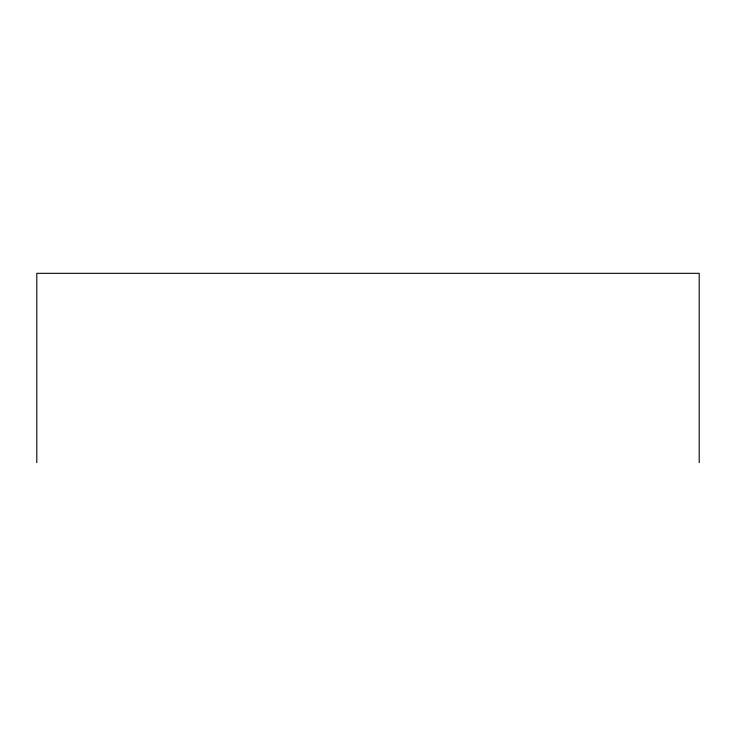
<?xml version="1.0" encoding="UTF-8"?>
<svg xmlns="http://www.w3.org/2000/svg" width="736" height="736" viewBox="0 0 736 736"><rect width="100%" height="100%" fill="white"/><g stroke="black" fill="none" stroke-linecap="round" stroke-linejoin="round"><path stroke-width="1.1" d="M699.2 462.668L699.2 273.332L36.8 273.332L36.8 462.668"/></g></svg>
